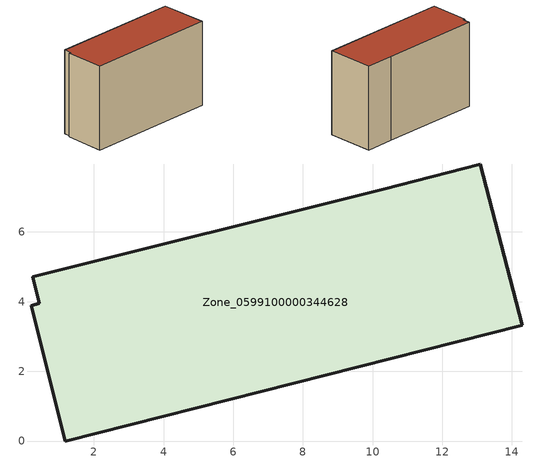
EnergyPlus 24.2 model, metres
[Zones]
Zone_0599100000344628
 floor ground (C_G): 0.24,4.71 10.3,7.22 13.1,7.95 14.3,3.32 1.17,0 0.19,3.88 0.42,3.96 z0
 wall outside (C_F): 14.3,3.32 13.1,7.95 10.3,7.22 0.24,4.71 0.42,3.96 0.19,3.88 1.17,0 14.3,3.32 z0:8.59
 roof outside (C_R): 10.3,7.22 0.24,4.71 0.42,3.96 0.19,3.88 1.17,0 14.3,3.32 13.1,7.95 z8.59
[BUILDING]
Pand.0599100000344628: North Axis=0; Terrain=City; Loads Convergence Tolerance Value=0.04; Temperature Convergence Tolerance Value=0.4; Solar Distribution=FullExterior; Maximum Number of Warmup Days=25; Minimum Number of Warmup Days=1
[Site:Location]
Rotterdam.The.Hague.AP_ZH_NLD Design_Conditions: Latitude=51.96; Longitude=4.45; Time Zone=1; Elevation=-4.5
[SITE:GROUNDTEMPERATURE:BUILDINGSURFACE]
18, 18, 18, 18, 18, 18, 18, 18, 18, 18, 18, 18
[MATERIAL] Thermal Absorptance=0.9; Solar Absorptance=0.7; Visible Absorptance=0.7
Name | Roughness | Thickness | Conductivity | Density | Specific Heat
G.TI.1992-2005 | MediumSmooth | 0.15 | 0.06 | 540 | 1210
F.TI.1992-2005 | Rough | 0.3 | 0.12 | 1920 | 840
R.TI.1992-2005 | MediumRough | 0.2 | 0.08 | 1500 | 1000
[CONSTRUCTION]
C_G: G.TI.1992-2005
C_F: F.TI.1992-2005
C_R: R.TI.1992-2005
[ZONE]
Zone_0599100000344628: Type=1; Multiplier=1; Ceiling Height=Autocalculate; Volume=Autocalculate; Floor Area=autocalculate; Part of Total Floor Area=Yes
[ZONEINFILTRATION:DESIGNFLOWRATE]
Infil_Zone_0599100000344628: Zone or ZoneList or Space or SpaceList=Zone_0599100000344628; Schedule=AlwaysOn; Design Flow Rate Calculation Method=Flow/Area; Flow Rate per Floor Area=0.0015; Constant Term Coefficient=1; Temperature Term Coefficient=0; Velocity Term Coefficient=0; Velocity Squared Term Coefficient=0
[HVACTEMPLATE:ZONE:IDEALLOADSAIRSYSTEM]
Zone_0599100000344628: Maximum Heating Supply Air Temperature=50; Minimum Cooling Supply Air Temperature=13; Maximum Heating Supply Air Humidity Ratio=0.0156; Minimum Cooling Supply Air Humidity Ratio=0.0077; Heating Limit=NoLimit; Cooling Limit=NoLimit; Dehumidification Control Type=ConstantSensibleHeatRatio; Cooling Sensible Heat Ratio=0.7; Dehumidification Setpoint=60; Humidification Control Type=None; Humidification Setpoint=30; Outdoor Air Method=None; Outdoor Air Flow Rate per Person=0.00944; Outdoor Air Flow Rate per Zone Floor Area=0; Outdoor Air Flow Rate per Zone=0; Demand Controlled Ventilation Type=None; Outdoor Air Economizer Type=NoEconomizer; Heat Recovery Type=None; Sensible Heat Recovery Effectiveness=0.7; Latent Heat Recovery Effectiveness=0.65
[ZONECONTROL:THERMOSTAT]
ThermostatControl_Zone_0599100000344628: Zone or ZoneList=Zone_0599100000344628; Control Type Schedule=DualSetpointControlType; Control 1=Thermostat_Zone_0599100000344628; Temperature Difference Between Cutout And Setpoint=0
[THERMOSTATSETPOINT:DUALSETPOINT]
Thermostat_Zone_0599100000344628: Heating Setpoint Temperature Schedule=HeatingSetpoint_Zone_0599100000344628; Cooling Setpoint Temperature Schedule=CoolingSetpoint_Zone_0599100000344628
[SCHEDULE:COMPACT]
HeatingSetpoint_Zone_0599100000344628: Through: 12/31, For: AllDays, Until: 24:00, 21
CoolingSetpoint_Zone_0599100000344628: Through: 12/31, For: AllDays, Until: 24:00, 24
DualSetpointControlType: Through: 12/31, For: AllDays, Until: 24:00, 4
AlwaysOn: Through: 12/31, For: AllDays, Until: 24:00, 1
